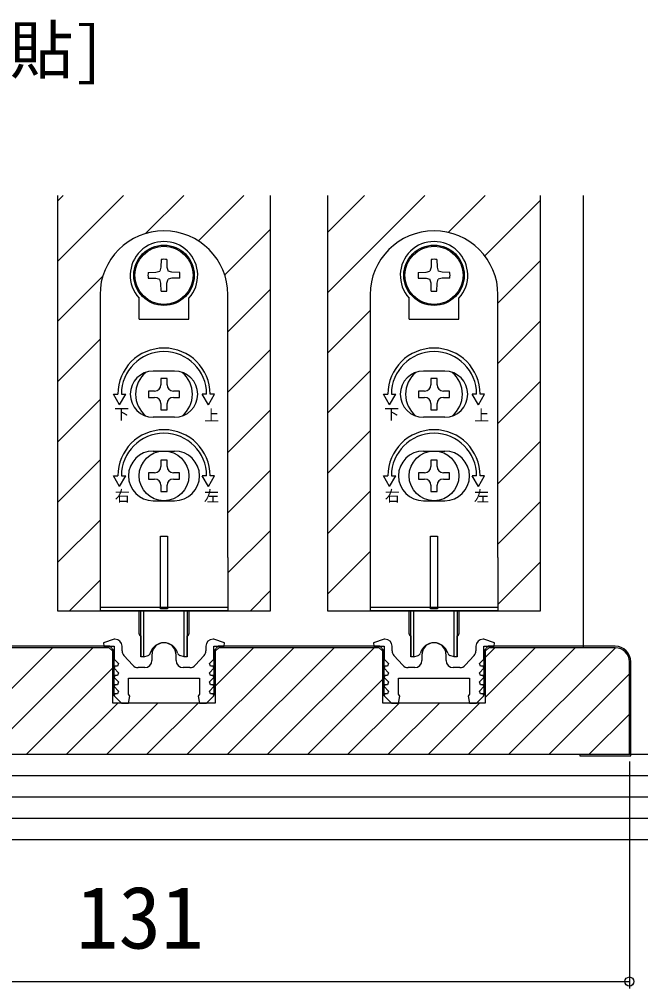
# Model space of a CAD drawing. Units: millimetres, scale not verified. Extents: x -525 to 525, y -783 to 779.
# Drawn here: x -27.8 to 59.6, y 33.9 to 170.4 of the extents above; entities that cross this region are included whole.
import ezdxf
from ezdxf.enums import TextEntityAlignment as Align

# ---------------------------------------------------------------- set-up
doc = ezdxf.new("R2010")
doc.units = ezdxf.units.MM
doc.header["$LTSCALE"] = 4
for name, color, linetype in [('0-2_USER1', 3, 'Continuous'), ('0-3_YKK_11', 7, 'Continuous'), ('0-4_YKK_12', 2, 'Continuous'), ('0-5_YKK_13', 4, 'Continuous'), ('0-7_YKK_D', 6, 'Continuous'), ('0-9_YSS_K', 3, 'Continuous'), ('0-A_YSS_KE', 3, 'Continuous')]:
    doc.layers.add(name, color=color, linetype=linetype)
doc.styles.add('ＭＳ ゴシック', font='')
doc.styles.get('ＭＳ ゴシック').set_extended_font_data('MS Gothic')

msp = doc.modelspace()

# ---------------------------------------------------------------- linework, layer by layer
at = {"layer": '0-3_YKK_11'}
for p, q in [((-13.352, 81.489), (-13.352, 82.105)), ((-1.552, 82.105), (-1.552, 81.489)), ((24.648, 81.489), (24.648, 82.105)), ((36.448, 82.105), (36.448, 81.489)), ((-11.85, 79.436), (-13.095, 80.82)), ((-9.152, 80.905), (-9.152, 80.105)), ((-5.752, 80.105), (-5.752, 80.905)), ((-1.808, 80.82), (-3.054, 79.436)), ((26.15, 79.436), (24.905, 80.82)), ((28.848, 80.905), (28.848, 80.105)), ((32.248, 80.105), (32.248, 80.905)), ((36.192, 80.82), (34.946, 79.436)), ((-10.152, 79.105), (-11.106, 79.105)), ((-3.797, 79.105), (-4.752, 79.105)), ((27.848, 79.105), (26.894, 79.105)), ((34.203, 79.105), (33.248, 79.105))]:
    msp.add_line(p, q, dxfattribs=at)
for points in [[(-14.352, 83.105), (-14.452, 83.105), (-15.984, 82.613), (-15.905, 82.105), (-14.452, 82.105), (-14.452, 80.304), (-13.84, 79.693), (-14.001, 79.305), (-14.364, 79.305), (-14.477, 79.03), (-13.84, 78.393), (-14.001, 78.005), (-14.364, 78.005), (-14.477, 77.73), (-13.84, 77.093), (-14.001, 76.705), (-14.364, 76.705), (-14.477, 76.43), (-13.84, 75.793), (-14.001, 75.405), (-14.364, 75.405), (-14.477, 75.131), (-13.452, 74.105), (-12.452, 74.105), (-12.264, 75.068), (-12.452, 75.346), (-12.452, 77.605)], [(-12.452, 77.605), (-2.452, 77.605), (-2.452, 75.346), (-2.639, 75.068), (-2.452, 74.105), (-1.452, 74.105), (-0.426, 75.131), (-0.539, 75.405), (-0.902, 75.405), (-1.063, 75.793), (-0.426, 76.43), (-0.54, 76.705), (-0.902, 76.705), (-1.063, 77.093), (-0.426, 77.73), (-0.54, 78.005), (-0.902, 78.005), (-1.063, 78.393), (-0.426, 79.03), (-0.54, 79.305), (-0.902, 79.305), (-1.063, 79.693), (-0.452, 80.304), (-0.452, 82.105), (1.001, 82.105), (1.081, 82.613), (-0.452, 83.105), (-0.552, 83.105)], [(23.648, 83.105), (23.548, 83.105), (22.016, 82.613), (22.095, 82.105), (23.548, 82.105), (23.548, 80.304), (24.16, 79.693), (23.999, 79.305), (23.636, 79.305), (23.523, 79.03), (24.16, 78.393), (23.999, 78.005), (23.636, 78.005), (23.523, 77.73), (24.16, 77.093), (23.999, 76.705), (23.636, 76.705), (23.523, 76.43), (24.16, 75.793), (23.999, 75.405), (23.636, 75.405), (23.523, 75.131), (24.548, 74.105), (25.548, 74.105), (25.736, 75.068), (25.548, 75.346), (25.548, 77.605)], [(25.548, 77.605), (35.548, 77.605), (35.548, 75.346), (35.361, 75.068), (35.548, 74.105), (36.548, 74.105), (37.574, 75.131), (37.461, 75.405), (37.098, 75.405), (36.937, 75.793), (37.574, 76.43), (37.46, 76.705), (37.098, 76.705), (36.937, 77.093), (37.574, 77.73), (37.46, 78.005), (37.098, 78.005), (36.937, 78.393), (37.574, 79.03), (37.46, 79.305), (37.098, 79.305), (36.937, 79.693), (37.548, 80.304), (37.548, 82.105), (39.001, 82.105), (39.081, 82.613), (37.548, 83.105), (37.448, 83.105)]]:
    msp.add_lwpolyline(points, dxfattribs=at)
for centre, radius, start, end in [((-14.352, 82.105), 1, 0.00001, 89.99999), ((-7.452, 80.905), 1.7, 359.99999, 180.00001), ((-0.552, 82.105), 1, 90.00001, 179.99999), ((23.648, 82.105), 1, 0.00001, 89.99999), ((30.548, 80.905), 1.7, 359.99999, 180.00001), ((37.448, 82.105), 1, 90.00001, 179.99999), ((-12.352, 81.489), 1, 180.00001, 221.98721), ((-2.552, 81.489), 1, 318.01279, 359.99999), ((25.648, 81.489), 1, 180.00001, 221.98721), ((35.448, 81.489), 1, 318.01279, 359.99999), ((-11.106, 80.105), 1, 221.98723, 270.00001), ((-10.152, 80.105), 1, 270.00001, 359.99999), ((-4.752, 80.105), 1, 180.00001, 269.99999), ((-3.797, 80.105), 1, 269.99999, 318.01277), ((26.894, 80.105), 1, 221.98723, 270.00001), ((27.848, 80.105), 1, 270.00001, 359.99999), ((33.248, 80.105), 1, 180.00001, 269.99999), ((34.203, 80.105), 1, 269.99999, 318.01277)]:
    msp.add_arc(centre, radius, start, end, dxfattribs=at)
at = {"layer": '0-4_YKK_12'}
for p, q in [((-22.452, 145.605), (-22.452, 87.105)), ((-22.452, 144.804), (-21.651, 145.605)), ((-22.452, 136.319), (-13.165, 145.605)), ((-10.069, 140.216), (-4.68, 145.605)), ((-2.609, 139.191), (3.805, 145.605)), ((15.548, 145.605), (15.548, 87.105)), ((15.548, 140.377), (20.776, 145.605)), ((15.548, 131.892), (29.261, 145.605)), ((32.526, 140.385), (37.746, 145.605)), ((37.698, 137.071), (45.548, 144.922)), ((51.548, 145.605), (51.548, 81.905)), ((1.099, 134.413), (7.548, 140.863)), ((39.548, 130.436), (45.548, 136.436)), ((-22.452, 127.833), (-16.063, 134.222)), ((1.548, 126.377), (7.548, 132.377)), ((15.548, 123.407), (21.548, 129.407)), ((39.548, 121.951), (45.548, 127.951)), ((-22.452, 119.348), (-16.452, 125.348)), ((1.548, 117.892), (7.548, 123.892)), ((15.548, 114.922), (21.548, 120.922)), ((39.548, 113.466), (45.548, 119.466)), ((-22.452, 110.863), (-16.452, 116.863)), ((1.548, 109.407), (7.548, 115.407)), ((15.548, 106.436), (21.548, 112.436)), ((39.548, 104.98), (45.548, 110.98)), ((-22.452, 102.377), (-16.452, 108.377)), ((1.548, 100.922), (7.548, 106.922)), ((15.548, 97.951), (21.548, 103.951)), ((39.548, 96.495), (45.548, 102.495)), ((-22.452, 93.892), (-16.452, 99.892)), ((1.548, 92.436), (7.548, 98.436)), ((15.548, 89.466), (21.548, 95.466)), ((39.548, 88.01), (45.548, 94.01)), ((-20.754, 87.105), (-16.452, 91.407)), ((4.702, 87.105), (7.548, 89.951))]:
    msp.add_line(p, q, dxfattribs=at)
for points in [[(-22.452, 87.105), (7.548, 87.105), (7.548, 145.605)], [(15.548, 87.105), (45.548, 87.105), (45.548, 145.605)]]:
    msp.add_lwpolyline(points, dxfattribs=at)
at = {"layer": '0-5_YKK_13'}
for p, q in [((-7.852, 136.569), (-7.871, 135.479)), ((-7.052, 136.569), (-7.033, 135.479)), ((30.148, 136.569), (30.129, 135.479)), ((30.948, 136.569), (30.967, 135.479)), ((-7.871, 135.479), (-8.02, 134.923)), ((-7.033, 135.479), (-6.884, 134.923)), ((30.129, 135.479), (29.98, 134.923)), ((30.967, 135.479), (31.116, 134.923)), ((-6.327, 134.774), (-6.884, 134.923)), ((-6.327, 133.936), (-6.884, 133.787)), ((-5.237, 134.755), (-6.327, 134.774)), ((-5.237, 133.955), (-6.327, 133.936)), ((31.673, 134.774), (31.116, 134.923)), ((31.673, 133.936), (31.116, 133.787)), ((32.763, 134.755), (31.673, 134.774)), ((32.763, 133.955), (31.673, 133.936)), ((-16.452, 131.605), (-16.452, 94.605)), ((-10.952, 128.155), (-10.952, 131.144)), ((-3.952, 128.155), (-3.952, 131.144)), ((1.548, 94.605), (1.548, 131.605)), ((21.548, 131.605), (21.548, 94.605)), ((27.048, 128.155), (27.048, 131.144)), ((34.048, 128.155), (34.048, 131.144)), ((39.548, 94.605), (39.548, 131.605)), ((-10.952, 128.155), (-3.952, 128.155)), ((27.048, 128.155), (34.048, 128.155)), ((-5.952, 120.855), (-8.952, 120.855)), ((32.048, 120.855), (29.048, 120.855)), ((-7.892, 119.805), (-7.892, 118.925)), ((-7.012, 119.805), (-7.892, 119.805)), ((-7.012, 118.925), (-7.012, 119.805)), ((30.108, 119.805), (30.108, 118.925)), ((30.988, 119.805), (30.108, 119.805)), ((30.988, 118.925), (30.988, 119.805)), ((-14.568, 117.605), (-13.952, 117.605)), ((-13.702, 116.105), (-14.568, 117.605)), ((-13.702, 116.105), (-12.836, 117.605)), ((-13.452, 117.605), (-12.836, 117.605)), ((-8.772, 118.045), (-9.652, 118.045)), ((-9.652, 118.045), (-9.652, 117.165)), ((-5.252, 118.045), (-6.132, 118.045)), ((-5.252, 117.165), (-5.252, 118.045)), ((-1.452, 117.605), (-2.068, 117.605)), ((-1.202, 116.105), (-2.068, 117.605)), ((23.432, 117.605), (24.048, 117.605)), ((24.298, 116.105), (23.432, 117.605)), ((24.298, 116.105), (25.164, 117.605)), ((24.548, 117.605), (25.164, 117.605)), ((29.228, 118.045), (28.348, 118.045)), ((28.348, 118.045), (28.348, 117.165)), ((32.748, 118.045), (31.868, 118.045)), ((32.748, 117.165), (32.748, 118.045)), ((36.548, 117.605), (35.932, 117.605)), ((36.798, 116.105), (35.932, 117.605)), ((-9.652, 117.165), (-8.772, 117.165)), ((-7.892, 116.285), (-7.892, 115.405)), ((-7.012, 115.405), (-7.012, 116.285)), ((-6.132, 117.165), (-5.252, 117.165)), ((28.348, 117.165), (29.228, 117.165)), ((30.108, 116.285), (30.108, 115.405)), ((30.988, 115.405), (30.988, 116.285)), ((31.868, 117.165), (32.748, 117.165)), ((-7.892, 115.405), (-7.012, 115.405)), ((30.108, 115.405), (30.988, 115.405)), ((-5.952, 114.355), (-8.952, 114.355)), ((32.048, 114.355), (29.048, 114.355)), ((-8.952, 109.605), (-5.952, 109.605)), ((29.048, 109.605), (32.048, 109.605)), ((-7.892, 108.305), (-7.892, 107.425)), ((-7.012, 108.305), (-7.892, 108.305)), ((-7.012, 107.425), (-7.012, 108.305)), ((30.108, 108.305), (30.108, 107.425)), ((30.988, 108.305), (30.108, 108.305)), ((30.988, 107.425), (30.988, 108.305)), ((-8.772, 106.545), (-9.652, 106.545)), ((-9.652, 106.545), (-9.652, 105.665)), ((-5.252, 106.545), (-6.132, 106.545)), ((-5.252, 105.665), (-5.252, 106.545)), ((29.228, 106.545), (28.348, 106.545)), ((28.348, 106.545), (28.348, 105.665)), ((32.748, 106.545), (31.868, 106.545)), ((32.748, 105.665), (32.748, 106.545)), ((-14.568, 106.105), (-13.952, 106.105)), ((-13.702, 104.605), (-14.568, 106.105)), ((-13.702, 104.605), (-12.836, 106.105)), ((-13.452, 106.105), (-12.836, 106.105)), ((-9.652, 105.665), (-8.772, 105.665)), ((-6.132, 105.665), (-5.252, 105.665)), ((-1.202, 104.605), (-2.068, 106.105)), ((-1.452, 106.105), (-2.068, 106.105)), ((-1.202, 104.605), (-0.336, 106.105)), ((-0.336, 106.105), (-0.952, 106.105)), ((23.432, 106.105), (24.048, 106.105)), ((24.298, 104.605), (23.432, 106.105)), ((24.298, 104.605), (25.164, 106.105)), ((24.548, 106.105), (25.164, 106.105)), ((28.348, 105.665), (29.228, 105.665)), ((31.868, 105.665), (32.748, 105.665)), ((36.798, 104.605), (35.932, 106.105)), ((36.548, 106.105), (35.932, 106.105)), ((36.798, 104.605), (37.664, 106.105)), ((37.664, 106.105), (37.048, 106.105)), ((-7.892, 104.785), (-7.892, 103.905)), ((-7.892, 103.905), (-7.012, 103.905)), ((-7.012, 103.905), (-7.012, 104.785)), ((30.108, 104.785), (30.108, 103.905)), ((30.108, 103.905), (30.988, 103.905)), ((30.988, 103.905), (30.988, 104.785)), ((-8.952, 102.605), (-5.952, 102.605)), ((29.048, 102.605), (32.048, 102.605)), ((-7.952, 97.605), (-6.952, 97.605)), ((-7.952, 87.405), (-7.952, 97.605)), ((-6.952, 97.605), (-6.952, 87.405)), ((30.048, 97.605), (31.048, 97.605)), ((30.048, 87.405), (30.048, 97.605)), ((31.048, 97.605), (31.048, 87.405)), ((-16.452, 94.605), (-16.452, 87.105)), ((21.548, 94.605), (21.548, 87.105)), ((-16.452, 87.605), (1.548, 87.605)), ((-6.952, 87.405), (-7.952, 87.405)), ((21.548, 87.605), (39.548, 87.605)), ((31.048, 87.405), (30.048, 87.405)), ((-10.952, 83.857), (-10.952, 87.105)), ((-10.702, 80.605), (-10.702, 87.105)), ((-10.302, 80.605), (-10.302, 87.105)), ((-4.602, 80.605), (-4.602, 87.105)), ((-3.952, 87.105), (-3.952, 83.857)), ((27.048, 83.857), (27.048, 87.105)), ((27.298, 80.605), (27.298, 87.105)), ((27.698, 80.605), (27.698, 87.105)), ((33.398, 80.605), (33.398, 87.105)), ((34.048, 87.105), (34.048, 83.857)), ((-10.704, 83.561), (-10.702, 83.561)), ((-10.702, 83.605), (-10.702, 80.605)), ((-4.202, 80.605), (-4.202, 83.605)), ((-4.202, 83.561), (-4.2, 83.561)), ((27.296, 83.561), (27.298, 83.561)), ((27.298, 83.605), (27.298, 80.605)), ((33.798, 80.605), (33.798, 83.605)), ((33.798, 83.561), (33.8, 83.561)), ((-10.302, 80.605), (-10.702, 80.605)), ((-10.302, 80.605), (-9.682, 80.83)), ((-4.602, 80.605), (-5.221, 80.83)), ((27.698, 80.605), (27.298, 80.605)), ((27.698, 80.605), (28.318, 80.83)), ((33.398, 80.605), (32.779, 80.83))]:
    msp.add_line(p, q, dxfattribs=at)
for points in [[(-9.666, 134.755), (-8.576, 134.774), (-8.02, 134.923)], [(-9.666, 133.955), (-8.576, 133.936), (-8.02, 133.787)], [(-7.852, 132.141), (-7.871, 133.23), (-8.02, 133.787)], [(-7.052, 132.141), (-7.033, 133.23), (-6.884, 133.787)], [(28.334, 134.755), (29.424, 134.774), (29.98, 134.923)], [(28.334, 133.955), (29.424, 133.936), (29.98, 133.787)], [(30.148, 132.141), (30.129, 133.23), (29.98, 133.787)], [(30.948, 132.141), (30.967, 133.23), (31.116, 133.787)], [(-1.202, 116.105), (-0.336, 117.605), (-0.952, 117.605)], [(36.798, 116.105), (37.664, 117.605), (37.048, 117.605)], [(1.548, 94.605), (1.548, 87.105), (-16.452, 87.105)], [(39.548, 94.605), (39.548, 87.105), (21.548, 87.105)], [(-4.202, 87.105), (-4.202, 80.605), (-4.602, 80.605)], [(33.798, 87.105), (33.798, 80.605), (33.398, 80.605)]]:
    msp.add_lwpolyline(points, dxfattribs=at)
for centre, radius in [((-7.452, 134.355), 4.25), ((-7.452, 134.355), 4.1), ((30.548, 134.355), 4.25), ((30.548, 134.355), 4.1), ((-7.452, 106.105), 3.5), ((30.548, 106.105), 3.5)]:
    msp.add_circle(centre, radius, dxfattribs=at)
for centre, radius, start, end in [((-7.452, 131.605), 9, 0, 180), ((30.548, 131.605), 9, 0, 180), ((-7.452, 134.355), 4.75, 317.4631, 222.5369), ((30.548, 134.355), 4.75, 317.4631, 222.5369), ((-7.452, 134.355), 2.25, 79.75965, 100.24035), ((30.548, 134.355), 2.25, 79.75965, 100.24035), ((-7.452, 134.355), 2.25, 169.75965, 190.24035), ((-7.452, 134.355), 2.25, 349.75965, 10.24035), ((30.548, 134.355), 2.25, 169.75965, 190.24035), ((30.548, 134.355), 2.25, 349.75965, 10.24035), ((-7.452, 134.355), 2.25, 259.75965, 280.24035), ((30.548, 134.355), 2.25, 259.75965, 280.24035), ((-7.452, 117.605), 6.5, 0, 180), ((-7.452, 117.605), 6, 0, 180), ((30.548, 117.605), 6.5, 0, 180), ((30.548, 117.605), 6, 0, 180), ((-8.952, 117.605), 3.25, 90, 270), ((-7.452, 117.605), 4, 129.83844, 230.16156), ((-5.952, 117.605), 3.25, 270, 90), ((-7.452, 117.605), 4, 309.83844, 50.16156), ((29.048, 117.605), 3.25, 90, 270), ((30.548, 117.605), 4, 129.83844, 230.16156), ((32.048, 117.605), 3.25, 270, 90), ((30.548, 117.605), 4, 309.83844, 50.16156), ((-8.772, 118.925), 0.88, 270, 0), ((-6.132, 118.925), 0.88, 180, 270), ((29.228, 118.925), 0.88, 270, 0), ((31.868, 118.925), 0.88, 180, 270), ((-8.772, 116.285), 0.88, 0, 90), ((-6.132, 116.285), 0.88, 90, 180), ((29.228, 116.285), 0.88, 0, 90), ((31.868, 116.285), 0.88, 90, 180), ((-7.452, 106.105), 6.5, 0, 180), ((-7.452, 106.105), 6, 0, 180), ((30.548, 106.105), 6.5, 0, 180), ((30.548, 106.105), 6, 0, 180), ((-8.952, 106.105), 3.5, 90, 270), ((-5.952, 106.105), 3.5, 270, 90), ((29.048, 106.105), 3.5, 90, 270), ((32.048, 106.105), 3.5, 270, 90), ((-8.772, 107.425), 0.88, 270, 0), ((-6.132, 107.425), 0.88, 180, 270), ((29.228, 107.425), 0.88, 270, 0), ((31.868, 107.425), 0.88, 180, 270), ((-8.772, 104.785), 0.88, 0, 90), ((-6.132, 104.785), 0.88, 90, 180), ((29.228, 104.785), 0.88, 0, 90), ((31.868, 104.785), 0.88, 90, 180), ((-10.652, 83.857), 0.3, 180, 260), ((-4.252, 83.857), 0.3, 280, 0), ((27.348, 83.857), 0.3, 180, 260), ((33.748, 83.857), 0.3, 280, 0), ((-7.452, 80.605), 2, 16.15012, 163.84988), ((30.548, 80.605), 2, 16.15012, 163.84988), ((-9.853, 81.3), 0.5, 290, 343.84988), ((-5.05, 81.3), 0.5, 196.15012, 250), ((28.147, 81.3), 0.5, 290, 343.84988), ((32.95, 81.3), 0.5, 196.15012, 250)]:
    msp.add_arc(centre, radius, start, end, dxfattribs=at)
at = {"layer": '0-7_YKK_D'}
for p, q in [((58.048, 65.905), (58.048, 33.905)), ((-72.952, 34.905), (58.048, 34.905))]:
    msp.add_line(p, q, dxfattribs=at)
msp.add_circle((58.048, 34.905), 0.637, dxfattribs=at)
at = {"layer": '0-9_YSS_K'}
for p, q in [((-38.125, 66.905), (-23.125, 81.905)), ((-32.468, 66.905), (-17.468, 81.905)), ((-4.184, 66.905), (10.816, 81.905)), ((-0.252, 76.494), (5.159, 81.905)), ((1.473, 66.905), (16.473, 81.905)), ((7.13, 66.905), (22.13, 81.905)), ((35.414, 66.905), (50.414, 81.905)), ((37.748, 80.553), (39.1, 81.905)), ((37.748, 74.896), (44.757, 81.905)), ((41.071, 66.905), (56.071, 81.905)), ((-26.811, 66.905), (-14.652, 79.065)), ((46.728, 66.905), (58.048, 78.226)), ((12.787, 66.905), (23.348, 77.467)), ((-21.155, 66.905), (-13.955, 74.105)), ((-15.498, 66.905), (-8.298, 74.105)), ((-9.841, 66.905), (-2.641, 74.105)), ((18.443, 66.905), (25.643, 74.105)), ((24.1, 66.905), (31.3, 74.105)), ((29.757, 66.905), (36.957, 74.105)), ((52.385, 66.905), (58.048, 72.569)), ((-107.952, 66.905), (93.048, 66.905)), ((58.041, 66.905), (58.048, 66.912)), ((-107.952, 63.905), (93.048, 63.905)), ((-107.952, 60.905), (93.048, 60.905)), ((-107.952, 57.905), (93.048, 57.905)), ((-107.952, 54.905), (93.048, 54.905))]:
    msp.add_line(p, q, dxfattribs=at)
at = {"layer": '0-A_YSS_KE'}
for p, q in [((-14.652, 75.205), (-14.452, 75.205)), ((-0.252, 75.205), (-0.452, 75.205)), ((23.348, 75.205), (23.548, 75.205)), ((37.748, 75.205), (37.548, 75.205)), ((51.048, 66.905), (51.048, 66.705))]:
    msp.add_line(p, q, dxfattribs=at)
for points in [[(23.348, 74.105), (23.348, 75.205), (23.348, 81.405), (22.848, 81.905), (0.248, 81.905), (-0.252, 81.405), (-0.252, 75.205), (-0.252, 74.105), (-14.652, 74.105), (-14.652, 75.205), (-14.652, 81.405), (-15.152, 81.905), (-37.752, 81.905), (-38.252, 81.405), (-38.252, 75.205), (-38.252, 74.105), (-52.652, 74.105), (-52.652, 75.205), (-52.652, 81.405), (-53.152, 81.905), (-70.952, 81.905)], [(-14.452, 75.205), (-14.452, 81.488), (-15.069, 82.105), (-37.834, 82.105), (-38.452, 81.488), (-38.452, 75.205)], [(23.548, 75.205), (23.548, 81.488), (22.931, 82.105), (0.166, 82.105), (-0.452, 81.488), (-0.452, 75.205)], [(56.048, 81.905), (38.248, 81.905), (37.748, 81.405), (37.748, 75.205), (37.748, 74.105), (23.348, 74.105)], [(56.048, 82.105), (38.166, 82.105), (37.548, 81.488), (37.548, 75.205)], [(-72.952, 79.905), (-72.952, 66.905), (-65.952, 66.905), (51.048, 66.905), (58.048, 66.905), (58.048, 79.905)], [(51.048, 66.705), (58.248, 66.705), (58.248, 79.905)]]:
    msp.add_lwpolyline(points, dxfattribs=at)
for radius in [2.2, 2]:
    msp.add_arc((56.048, 79.905), radius, 0, 90, dxfattribs=at)

# ---------------------------------------------------------------- texts
at = {"layer": '0-2_USER1', "style": 'ＭＳ ゴシック'}
msp.add_text('・薄敷居 四方枠[床先貼]', height=6.598, dxfattribs=at).set_placement((-119.148, 160.806), align=Align.BOTTOM_LEFT)
at = {"layer": '0-5_YKK_13', "style": 'ＭＳ ゴシック'}
for s, p in [('下', (-14.481, 113.561)), ('上', (-1.807, 113.392)), ('下', (23.519, 113.561)), ('上', (36.193, 113.392)), ('右', (-14.372, 102.037)), ('左', (-1.831, 102.001)), ('右', (23.628, 102.037)), ('左', (36.169, 102.001))]:
    msp.add_text(s, height=1.558, dxfattribs=at).set_placement(p, align=Align.BOTTOM_LEFT)
at = {"layer": '0-7_YKK_D', "style": 'ＭＳ ゴシック'}
msp.add_text('131', height=8.798, dxfattribs=at).set_placement((-19.827, 36.905), align=Align.BOTTOM_LEFT)

doc.saveas('drawing.dxf')
